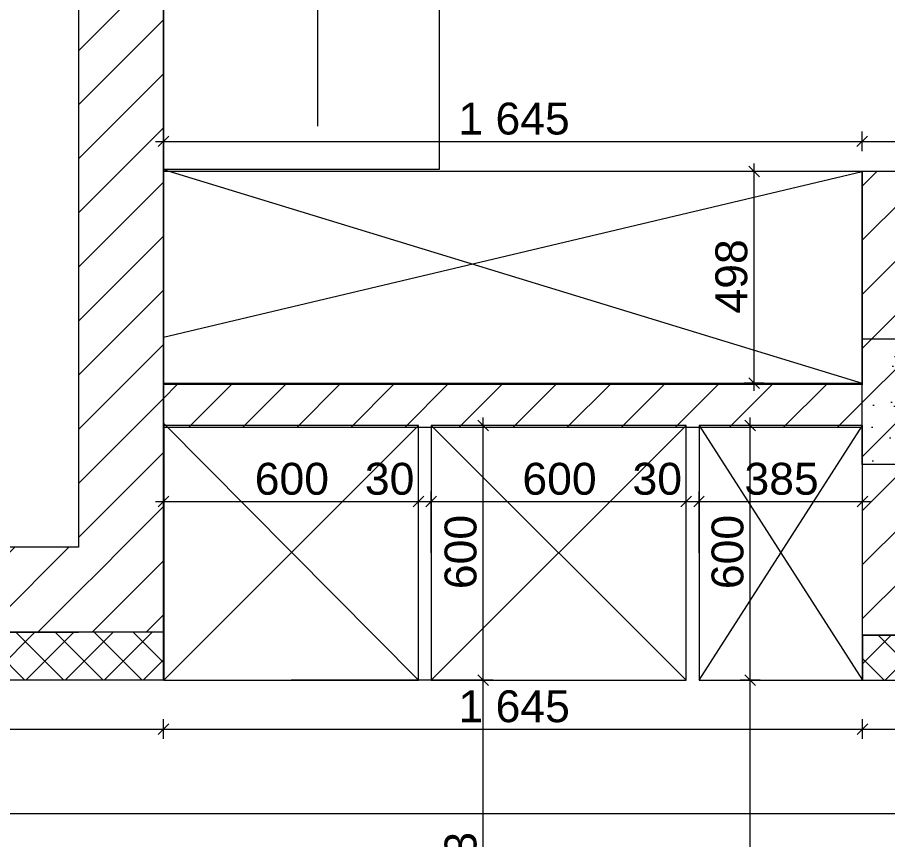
# Model space of a CAD drawing. Header units: millimetres. Extents: x 2336463 to 2579121, y 595385 to 778077.
# Drawn here: x 2404128 to 2406177, y 693129 to 695063 of the extents above; entities that cross this region are included whole.
import ezdxf

# ---------------------------------------------------------------- set-up
doc = ezdxf.new("R2010")
doc.units = ezdxf.units.MM
doc.header["$MEASUREMENT"] = 0
for name, color, linetype in [('+возводимые стены', 7, 'Continuous'), ('1 Планировка размеры', 7, 'Continuous'), ('Интерьер - Мебель', 7, 'Continuous'), ('сит план', 7, 'Continuous')]:
    doc.layers.add(name, color=color, linetype=linetype)
for name, color, linetype, lineweight in [('+возводимые стены_Ном._пера__1', 7, 'Continuous', 13), ('+возводимые стены_Ном._пера__101', 252, 'Continuous', 5), ('1 Планировка_Ном._пера__1', 7, 'Continuous', 13), ('Интерьер - Мебель_Ном._пера__1', 7, 'Continuous', 13), ('сит план_Ном._пера__1', 7, 'Continuous', 13)]:
    doc.layers.add(name, color=color, linetype=linetype, lineweight=lineweight)
for name, color, linetype, lineweight, true_color in [('+возводимые стены_Ном._пера__169', 7, 'Continuous', 5, 0x68b353), ('+возводимые стены_Ном._пера__9', 7, 'Continuous', 15, 0x3dad99), ('1 Планировка размеры_Ном._пера__242', 7, 'Continuous', 13, 0x1b55b5), ('сит план_Ном._пера__87', 7, 'Continuous', 20, 0x6a6a6a)]:
    doc.layers.add(name, color=color, linetype=linetype, lineweight=lineweight, true_color=true_color)
doc.styles.add('СГЕНЕРИР_СТИЛЬ_1', font='arial.ttf')
doc.linetypes.add('вешало', pattern='A,0,[1,Р”РёР·Р°Р№РЅ РїСЂРѕРµРєС‚ СЂР°Р±РѕС‡РёР№1.Shx,S=9.52381,R=0,X=0,Y=0],-1200,0', length=1200)
doc.dimstyles.new('СГЕНЕРИР_СТИЛЬ__1', dxfattribs={"dimtxt": 75, "dimasz": 23.75, "dimexe": 0.18, "dimexo": 300, "dimgap": 0, "dimtad": 1, "dimtih": 1, "dimtoh": 1, "dimdec": 0, "dimzin": 0, "dimdsep": 46, "dimtxsty": 'СГЕНЕРИР_СТИЛЬ_1', "dimblk": 'ARROWHEAD_6', "dimblk1": 'ARROWHEAD_6', "dimblk2": 'ARROWHEAD_6', "dimcen": 0.09, "dimclrd": 256, "dimclre": 256, "dimclrt": 256, "dimazin": 0, "dimtfac": 1, "dimtdec": 4, "dimtmove": 0, "dimatfit": 3, "dimfxl": 0, "dimtolj": 1, "dimtzin": 0, "dimarcsym": 0})
doc.dimstyles.new('СГЕНЕРИР_СТИЛЬ__2', dxfattribs={"dimtxt": 75, "dimasz": 23.75, "dimexe": 0.18, "dimexo": 300, "dimgap": 0, "dimtad": 1, "dimdec": 0, "dimzin": 0, "dimdsep": 46, "dimtxsty": 'СГЕНЕРИР_СТИЛЬ_1', "dimblk": 'ARROWHEAD_6', "dimblk1": 'ARROWHEAD_6', "dimblk2": 'ARROWHEAD_6', "dimcen": 0.09, "dimclrd": 256, "dimclre": 256, "dimclrt": 256, "dimazin": 0, "dimtfac": 1, "dimtdec": 4, "dimtmove": 0, "dimatfit": 3, "dimfxl": 0, "dimtolj": 1, "dimtzin": 0, "dimarcsym": 0})
pattern_1 = [(45, (2086872.015, 585813.686), (-45.961939, 45.961939), []), (135, (2086872.015, 585813.686), (45.961939, 45.961939), [])]
pattern_2 = [(45, (2086872.015, 585813.69), (-63.639609, 63.639609), [])]

# ---------------------------------------------------------------- blocks, each defined once
blk = doc.blocks.new('Перекрытие_183', base_point=(2405121.6, 697552.5))
at = {"layer": 'Интерьер - Мебель_Ном._пера__1', "color": 7, "linetype": 'Continuous', "lineweight": 13, "flags": 128}
blk.add_lwpolyline([(2405121.6, 697552.5), (2404472.1, 697552.5), (2404472.1, 694706.5), (2405121.6, 694706.5)], close=True, dxfattribs=at)
blk = doc.blocks.new('Перекрытие_186', base_point=(2404472.1, 694700.7))
at = {"layer": 'Интерьер - Мебель_Ном._пера__1', "color": 7, "linetype": 'Continuous', "lineweight": 13, "flags": 128}
blk.add_lwpolyline([(2404472.1, 694700.7), (2404472.1, 694203), (2406117, 694203), (2406117, 694700.7)], close=True, dxfattribs=at)
blk = doc.blocks.new('Перекрытие_187', base_point=(2404472.7, 694103.2))
at = {"layer": 'Интерьер - Мебель_Ном._пера__1', "color": 7, "linetype": 'Continuous', "lineweight": 13, "flags": 128}
blk.add_lwpolyline([(2404472.7, 694103.2), (2404472.7, 693503.6), (2405072.6, 693503.6), (2405072.6, 694103.2)], close=True, dxfattribs=at)
blk = doc.blocks.new('Перекрытие_190', base_point=(2405732.7, 694103.2))
at = {"layer": 'Интерьер - Мебель_Ном._пера__1', "color": 7, "linetype": 'Continuous', "lineweight": 13, "flags": 128}
blk.add_lwpolyline([(2405732.7, 694103.2), (2405732.7, 693503.6), (2406117.5, 693503.6), (2406117.5, 694103.2)], close=True, dxfattribs=at)
blk = doc.blocks.new('Перекрытие_191', base_point=(2405102.2, 694103.2))
at = {"layer": 'Интерьер - Мебель_Ном._пера__1', "color": 7, "linetype": 'Continuous', "lineweight": 13, "flags": 128}
blk.add_lwpolyline([(2405102.2, 694103.2), (2405102.2, 693503.6), (2405702.5, 693503.6), (2405702.5, 694103.2)], close=True, dxfattribs=at)
blk = doc.blocks.new('Стена_972', base_point=(2404272.1, 695916.8))
at = {"layer": 'сит план_Ном._пера__87', "linetype": 'Continuous', "lineweight": 20, "true_color": 0x6a6a6a}
h = blk.add_hatch(dxfattribs=at)
h.set_pattern_fill('Блоки_Бетонные_Эффективные', color=251, style=0, pattern_type=2)
h.set_pattern_definition(pattern_2)
h.paths.add_polyline_path([(2404472.1, 693816.8), (2404472.1, 695916.8), (2404272.1, 695916.8), (2404272.1, 693816.8)])
h = blk.add_hatch(dxfattribs=at)
h.set_pattern_fill('Блоки_Бетонные_Эффективные', color=251, style=0, pattern_type=2)
h.set_pattern_definition(pattern_2)
h.paths.add_polyline_path([(2404272.1, 693616.8), (2404472.1, 693616.8), (2404272.1, 693816.8)])
h = blk.add_hatch(dxfattribs=at)
h.set_pattern_fill('Блоки_Бетонные_Эффективные', color=251, style=0, pattern_type=2)
h.set_pattern_definition(pattern_2)
h.paths.add_polyline_path([(2404272.1, 693816.8), (2404472.1, 693616.8), (2404472.1, 693816.8)])
at = {"layer": 'сит план_Ном._пера__1', "color": 7, "linetype": 'Continuous', "lineweight": 13, "flags": 128}
for points in [[(2404272.1, 695916.8), (2404272.1, 693816.8)], [(2404472.1, 693616.8), (2404472.1, 695916.8)], [(2404472.1, 693616.8), (2404272.1, 693616.8)]]:
    blk.add_lwpolyline(points, dxfattribs=at)
blk = doc.blocks.new('Стена_973', base_point=(2404272.1, 693816.8))
at = {"layer": 'сит план_Ном._пера__87', "linetype": 'Continuous', "lineweight": 20, "true_color": 0x6a6a6a}
h = blk.add_hatch(dxfattribs=at)
h.set_pattern_fill('Блоки_Бетонные_Эффективные', color=251, style=0, pattern_type=2)
h.set_pattern_definition(pattern_2)
h.paths.add_polyline_path([(2404272.1, 693816.8), (2402272.1, 693816.8), (2402272.1, 693616.8), (2404272.1, 693616.8)])
at = {"layer": 'сит план_Ном._пера__1', "color": 7, "linetype": 'Continuous', "lineweight": 13, "flags": 128}
for points in [[(2404272.1, 693816.8), (2402272.1, 693816.8)], [(2402272.1, 693616.8), (2404272.1, 693616.8)]]:
    blk.add_lwpolyline(points, dxfattribs=at)
blk = doc.blocks.new('Стена_1000', base_point=(2406117, 694099))
at = {"layer": '+возводимые стены_Ном._пера__169', "linetype": 'Continuous', "lineweight": 5, "true_color": 0x68b353}
h = blk.add_hatch(dxfattribs=at)
h.set_pattern_fill('Блоки_Бетонные_Эффективные', color=85, style=0, pattern_type=2)
h.set_pattern_definition(pattern_2)
h.paths.add_polyline_path([(2406117, 694199), (2404472.1, 694199.4), (2404472.1, 694099.4), (2406117, 694099)])
at = {"layer": '+возводимые стены_Ном._пера__101', "color": 252, "linetype": 'Continuous', "lineweight": 5, "flags": 128}
for points in [[(2406117, 694199), (2404472.1, 694199.4)], [(2404472.1, 694199.4), (2404472.1, 694099.4)], [(2404472.1, 694099.4), (2406117, 694099)]]:
    blk.add_lwpolyline(points, dxfattribs=at)
blk = doc.blocks.new('Стена_1014', base_point=(2406117, 693609.6))
at = {"layer": '+возводимые стены_Ном._пера__169', "linetype": 'Continuous', "lineweight": 5, "true_color": 0x68b353}
h = blk.add_hatch(dxfattribs=at)
h.set_pattern_fill('Блоки_Бетонные_Эффективные', color=85, style=0, pattern_type=2)
h.set_pattern_definition(pattern_2)
h.paths.add_polyline_path([(2406217, 693609.6), (2406217, 694700.7), (2406117, 694700.7), (2406117, 693609.6)])
at = {"layer": '+возводимые стены_Ном._пера__101', "color": 252, "linetype": 'Continuous', "lineweight": 5, "flags": 128}
for points in [[(2406217, 694700.7), (2406117, 694700.7)], [(2406117, 694700.7), (2406117, 694199)], [(2406217, 694305.7), (2406217, 694700.7)], [(2406117, 694099), (2406117, 693609.6)], [(2406217, 693609.6), (2406217, 694010.7)], [(2406117, 693609.6), (2406217, 693609.6)]]:
    blk.add_lwpolyline(points, dxfattribs=at)
blk = doc.blocks.new('*D3704', base_point=(2086872, 585813.7))
at = {"layer": '1 Планировка размеры_Ном._пера__242', "color": 152, "linetype": 'Continuous', "lineweight": 13, "true_color": 0x1b55b5}
for p, q in [((2405876.7, 693503.6), (2405829.9, 693503.6)), ((2405840.8, 693516.1), (2405865.8, 693491.1)), ((2405853.3, 692104.1), (2405853.3, 693503.6)), ((2405840.8, 692116.6), (2405865.8, 692091.6)), ((2405876.7, 692104.1), (2405272.6, 692104.1))]:
    blk.add_line(p, q, dxfattribs=at)
at = {"layer": '1 Планировка размеры_Ном._пера__242', "color": 152, "lineweight": 13, "true_color": 0x1b55b5, "insert": (2405838.3, 692675.6), "char_height": 75, "attachment_point": 7, "rotation": 90, "style": 'СГЕНЕРИР_СТИЛЬ_1'}
blk.add_mtext('\\A1;{\\pql;\\fArial|b0|i0|c204|p38;1\xa0400}', dxfattribs=at)
blk = doc.blocks.new('ARROWHEAD_6')
at = {"color": 0, "linetype": 'Continuous', "lineweight": 0}
for p, q in [((0, 0), (-1, 0)), ((-0.5, -0.5), (0.5, 0.5))]:
    blk.add_line(p, q, dxfattribs=at)
blk = doc.blocks.new('*D3705', base_point=(2086872, 585813.7))
at = {"layer": '1 Планировка размеры_Ном._пера__242', "color": 152, "linetype": 'Continuous', "lineweight": 13, "true_color": 0x1b55b5}
for p, q in [((2405865.8, 694090.7), (2405840.8, 694115.7)), ((2405853.3, 694103.2), (2405853.3, 694121.9)), ((2405876.7, 694103.2), (2405829.9, 694103.2)), ((2405853.3, 693503.6), (2405853.3, 694103.2)), ((2405876.7, 693503.6), (2405829.9, 693503.6)), ((2405840.8, 693516.1), (2405865.8, 693491.1))]:
    blk.add_line(p, q, dxfattribs=at)
at = {"layer": '1 Планировка размеры_Ном._пера__242', "color": 152, "lineweight": 13, "true_color": 0x1b55b5, "insert": (2405838.3, 693718), "char_height": 75, "attachment_point": 7, "rotation": 90, "style": 'СГЕНЕРИР_СТИЛЬ_1'}
blk.add_mtext('\\A1;{\\pql;\\fArial|b0|i0|c204|p38;600}', dxfattribs=at)
blk = doc.blocks.new('*D3710', base_point=(2086872, 585813.7))
at = {"layer": '1 Планировка размеры_Ном._пера__242', "color": 152, "linetype": 'Continuous', "lineweight": 13, "true_color": 0x1b55b5}
for p, q in [((2405874.8, 694688.2), (2405849.8, 694713.2)), ((2405862.3, 694700.7), (2405862.3, 694719.5)), ((2405922, 694700.7), (2405838.8, 694700.7)), ((2405862.3, 694203), (2405862.3, 694700.7)), ((2405849.8, 694215.5), (2405874.8, 694190.5)), ((2405885.7, 694203), (2405838.8, 694203)), ((2405862.3, 694184.3), (2405862.3, 694203))]:
    blk.add_line(p, q, dxfattribs=at)
at = {"layer": '1 Планировка размеры_Ном._пера__242', "color": 152, "lineweight": 13, "true_color": 0x1b55b5, "insert": (2405847.3, 694366.5), "char_height": 75, "attachment_point": 7, "rotation": 90, "style": 'СГЕНЕРИР_СТИЛЬ_1'}
blk.add_mtext('\\A1;{\\pql;\\fArial|b0|i0|c204|p38;498}', dxfattribs=at)
blk = doc.blocks.new('*D3713', base_point=(2086872, 585813.7))
at = {"layer": '1 Планировка размеры_Ном._пера__242', "color": 152, "linetype": 'Continuous', "lineweight": 13, "true_color": 0x1b55b5}
for p, q in [((2405248.3, 693503.6), (2404772.7, 693503.6)), ((2405212.4, 693516.1), (2405237.4, 693491.1)), ((2405224.9, 692610.8), (2405224.9, 693503.6)), ((2405212.4, 692623.3), (2405237.4, 692598.3)), ((2405248.3, 692610.8), (2405201.5, 692610.8))]:
    blk.add_line(p, q, dxfattribs=at)
at = {"layer": '1 Планировка размеры_Ном._пера__242', "color": 152, "lineweight": 13, "true_color": 0x1b55b5, "insert": (2405209.9, 692971.9), "char_height": 75, "attachment_point": 7, "rotation": 90, "style": 'СГЕНЕРИР_СТИЛЬ_1'}
blk.add_mtext('\\A1;{\\pql;\\fArial|b0|i0|c204|p38;893}', dxfattribs=at)
blk = doc.blocks.new('*D3714', base_point=(2086872, 585813.7))
at = {"layer": '1 Планировка размеры_Ном._пера__242', "color": 152, "linetype": 'Continuous', "lineweight": 13, "true_color": 0x1b55b5}
for p, q in [((2405237.4, 694090.7), (2405212.4, 694115.7)), ((2405224.9, 694103.2), (2405224.9, 694121.9)), ((2405248.3, 694103.2), (2405201.5, 694103.2)), ((2405224.9, 693503.6), (2405224.9, 694103.2)), ((2405248.3, 693503.6), (2404772.7, 693503.6)), ((2405212.4, 693516.1), (2405237.4, 693491.1))]:
    blk.add_line(p, q, dxfattribs=at)
at = {"layer": '1 Планировка размеры_Ном._пера__242', "color": 152, "lineweight": 13, "true_color": 0x1b55b5, "insert": (2405209.9, 693718), "char_height": 75, "attachment_point": 7, "rotation": 90, "style": 'СГЕНЕРИР_СТИЛЬ_1'}
blk.add_mtext('\\A1;{\\pql;\\fArial|b0|i0|c204|p38;600}', dxfattribs=at)
blk = doc.blocks.new('*D3715', base_point=(2086872, 585813.7))
at = {"layer": '1 Планировка размеры_Ном._пера__242', "color": 152, "linetype": 'Continuous', "lineweight": 13, "true_color": 0x1b55b5}
for p, q in [((2404484.6, 693936.7), (2404459.6, 693911.7)), ((2404472.1, 693900.7), (2404472.1, 693947.6)), ((2405085.1, 693936.7), (2405060.1, 693911.7)), ((2405072.6, 693803.6), (2405072.6, 693947.6)), ((2404453.4, 693924.2), (2404472.1, 693924.2)), ((2404472.1, 693924.2), (2405072.6, 693924.2))]:
    blk.add_line(p, q, dxfattribs=at)
at = {"layer": '1 Планировка размеры_Ном._пера__242', "color": 152, "lineweight": 13, "true_color": 0x1b55b5, "char_height": 75, "attachment_point": 7, "style": 'СГЕНЕРИР_СТИЛЬ_1'}
for s, insert in [('\\A1;{\\pql;\\fArial|b0|i0|c204|p38;600}', (2404687, 693939.2)), ('\\A1;{\\pql;\\fArial|b0|i0|c204|p38;30}', (2404946.2, 693939.2))]:
    blk.add_mtext(s, dxfattribs=dict(at, insert=insert))
blk = doc.blocks.new('*D3716', base_point=(2086872, 585813.7))
at = {"layer": '1 Планировка размеры_Ном._пера__242', "color": 152, "linetype": 'Continuous', "lineweight": 13, "true_color": 0x1b55b5}
for p, q in [((2405085.1, 693936.7), (2405060.1, 693911.7)), ((2405072.6, 693803.6), (2405072.6, 693947.6)), ((2405114.7, 693936.7), (2405089.7, 693911.7)), ((2405102.2, 693803.6), (2405102.2, 693947.6)), ((2405072.6, 693924.2), (2405102.2, 693924.2))]:
    blk.add_line(p, q, dxfattribs=at)
blk = doc.blocks.new('*D3717', base_point=(2086872, 585813.7))
at = {"layer": '1 Планировка размеры_Ном._пера__242', "color": 152, "linetype": 'Continuous', "lineweight": 13, "true_color": 0x1b55b5}
for p, q in [((2405114.7, 693936.7), (2405089.7, 693911.7)), ((2405102.2, 693803.6), (2405102.2, 693947.6)), ((2405715, 693936.7), (2405690, 693911.7)), ((2405702.5, 693803.6), (2405702.5, 693947.6)), ((2405102.2, 693924.2), (2405702.5, 693924.2))]:
    blk.add_line(p, q, dxfattribs=at)
at = {"layer": '1 Планировка размеры_Ном._пера__242', "color": 152, "lineweight": 13, "true_color": 0x1b55b5, "char_height": 75, "attachment_point": 7, "style": 'СГЕНЕРИР_СТИЛЬ_1'}
for s, insert in [('\\A1;{\\pql;\\fArial|b0|i0|c204|p38;600}', (2405317, 693939.2)), ('\\A1;{\\pql;\\fArial|b0|i0|c204|p38;30}', (2405576.2, 693939.2))]:
    blk.add_mtext(s, dxfattribs=dict(at, insert=insert))
blk = doc.blocks.new('*D3718', base_point=(2086872, 585813.7))
at = {"layer": '1 Планировка размеры_Ном._пера__242', "color": 152, "linetype": 'Continuous', "lineweight": 13, "true_color": 0x1b55b5}
for p, q in [((2405715, 693936.7), (2405690, 693911.7)), ((2405702.5, 693803.6), (2405702.5, 693947.6)), ((2405745.2, 693936.7), (2405720.2, 693911.7)), ((2405732.7, 693803.6), (2405732.7, 693947.6)), ((2405702.5, 693924.2), (2405732.7, 693924.2))]:
    blk.add_line(p, q, dxfattribs=at)
blk = doc.blocks.new('*D3719', base_point=(2086872, 585813.7))
at = {"layer": '1 Планировка размеры_Ном._пера__242', "color": 152, "linetype": 'Continuous', "lineweight": 13, "true_color": 0x1b55b5}
for p, q in [((2405745.2, 693936.7), (2405720.2, 693911.7)), ((2405732.7, 693803.6), (2405732.7, 693947.6)), ((2406105, 693911.7), (2406130, 693936.7)), ((2406117.5, 693803.6), (2406117.5, 693947.6)), ((2405732.7, 693924.2), (2406117.5, 693924.2)), ((2406117.5, 693924.2), (2406136.3, 693924.2))]:
    blk.add_line(p, q, dxfattribs=at)
at = {"layer": '1 Планировка размеры_Ном._пера__242', "color": 152, "lineweight": 13, "true_color": 0x1b55b5, "insert": (2405839.7, 693939.2), "char_height": 75, "attachment_point": 7, "style": 'СГЕНЕРИР_СТИЛЬ_1'}
blk.add_mtext('\\A1;{\\pql;\\fArial|b0|i0|c204|p38;385}', dxfattribs=at)
blk = doc.blocks.new('*D3726', base_point=(2086872, 585813.7))
at = {"layer": '1 Планировка размеры_Ном._пера__242', "color": 152, "linetype": 'Continuous', "lineweight": 13, "true_color": 0x1b55b5}
for p, q in [((2404472.1, 694748.3), (2404472.1, 694795.1)), ((2406117, 694748.3), (2406117, 694795.1)), ((2404453.4, 694771.7), (2404472.1, 694771.7)), ((2404484.6, 694784.2), (2404459.6, 694759.2)), ((2404472.1, 694771.7), (2406117, 694771.7)), ((2406129.5, 694784.2), (2406104.5, 694759.2))]:
    blk.add_line(p, q, dxfattribs=at)
at = {"layer": '1 Планировка размеры_Ном._пера__242', "color": 152, "lineweight": 13, "true_color": 0x1b55b5, "insert": (2405166.3, 694786.7), "char_height": 75, "attachment_point": 7, "style": 'СГЕНЕРИР_СТИЛЬ_1'}
blk.add_mtext('\\A1;{\\pql;\\fArial|b0|i0|c204|p38;1\xa0645}', dxfattribs=at)
blk = doc.blocks.new('*D3727', base_point=(2086872, 585813.7))
at = {"layer": '1 Планировка размеры_Ном._пера__242', "color": 152, "linetype": 'Continuous', "lineweight": 13, "true_color": 0x1b55b5}
for p, q in [((2406117, 694748.3), (2406117, 694795.1)), ((2406708, 694748.3), (2406708, 694795.1)), ((2406129.5, 694784.2), (2406104.5, 694759.2)), ((2406117, 694771.7), (2406708, 694771.7)), ((2406720.5, 694784.2), (2406695.5, 694759.2))]:
    blk.add_line(p, q, dxfattribs=at)
at = {"layer": '1 Планировка размеры_Ном._пера__242', "color": 152, "lineweight": 13, "true_color": 0x1b55b5, "insert": (2406327.1, 694786.7), "char_height": 75, "attachment_point": 7, "style": 'СГЕНЕРИР_СТИЛЬ_1'}
blk.add_mtext('\\A1;{\\pql;\\fArial|b0|i0|c204|p38;591}', dxfattribs=at)
blk = doc.blocks.new('*D3749', base_point=(2086872, 585813.7))
at = {"layer": '1 Планировка размеры_Ном._пера__242', "color": 152, "linetype": 'Continuous', "lineweight": 13, "true_color": 0x1b55b5}
for p, q in [((2403036, 693401.4), (2403011, 693376.4)), ((2403023.5, 693365.5), (2403023.5, 693412.3)), ((2404484.6, 693401.4), (2404459.6, 693376.4)), ((2404472.1, 693365.5), (2404472.1, 693412.3)), ((2403004.8, 693388.9), (2403023.5, 693388.9)), ((2403023.5, 693388.9), (2404472.1, 693388.9))]:
    blk.add_line(p, q, dxfattribs=at)
at = {"layer": '1 Планировка размеры_Ном._пера__242', "color": 152, "lineweight": 13, "true_color": 0x1b55b5, "insert": (2403619.6, 693403.9), "char_height": 75, "attachment_point": 7, "style": 'СГЕНЕРИР_СТИЛЬ_1'}
blk.add_mtext('\\A1;{\\pql;\\fArial|b0|i0|c204|p38;1\xa0449}', dxfattribs=at)
blk = doc.blocks.new('*D3750', base_point=(2086872, 585813.7))
at = {"layer": '1 Планировка размеры_Ном._пера__242', "color": 152, "linetype": 'Continuous', "lineweight": 13, "true_color": 0x1b55b5}
for p, q in [((2404484.6, 693401.4), (2404459.6, 693376.4)), ((2404472.1, 693365.5), (2404472.1, 693412.3)), ((2406130, 693401.4), (2406105, 693376.4)), ((2406117.5, 693365.5), (2406117.5, 693412.3)), ((2404472.1, 693388.9), (2406117.5, 693388.9))]:
    blk.add_line(p, q, dxfattribs=at)
at = {"layer": '1 Планировка размеры_Ном._пера__242', "color": 152, "lineweight": 13, "true_color": 0x1b55b5, "insert": (2405166.6, 693403.9), "char_height": 75, "attachment_point": 7, "style": 'СГЕНЕРИР_СТИЛЬ_1'}
blk.add_mtext('\\A1;{\\pql;\\fArial|b0|i0|c204|p38;1\xa0645}', dxfattribs=at)
blk = doc.blocks.new('*D3751', base_point=(2086872, 585813.7))
at = {"layer": '1 Планировка размеры_Ном._пера__242', "color": 152, "linetype": 'Continuous', "lineweight": 13, "true_color": 0x1b55b5}
for p, q in [((2406130, 693401.4), (2406105, 693376.4)), ((2406117.5, 693365.5), (2406117.5, 693412.3)), ((2408129.8, 693401.4), (2408104.8, 693376.4)), ((2408117.3, 693365.5), (2408117.3, 693412.3)), ((2406117.5, 693388.9), (2408117.3, 693388.9))]:
    blk.add_line(p, q, dxfattribs=at)
at = {"layer": '1 Планировка размеры_Ном._пера__242', "color": 152, "lineweight": 13, "true_color": 0x1b55b5, "insert": (2406989.2, 693403.9), "char_height": 75, "attachment_point": 7, "style": 'СГЕНЕРИР_СТИЛЬ_1'}
blk.add_mtext('\\A1;{\\pql;\\fArial|b0|i0|c204|p38;2\xa0000}', dxfattribs=at)
blk = doc.blocks.new('*D3760', base_point=(2086872, 585813.7))
at = {"layer": '1 Планировка размеры_Ном._пера__242', "color": 152, "linetype": 'Continuous', "lineweight": 13, "true_color": 0x1b55b5}
for p, q in [((2404484.6, 696022.2), (2404459.6, 695997.2)), ((2404472.1, 695006.5), (2404472.1, 696033.1)), ((2405109.1, 695997.2), (2405134.1, 696022.2)), ((2405121.6, 695006.5), (2405121.6, 696033.1)), ((2404453.4, 696009.7), (2404472.1, 696009.7)), ((2404472.1, 696009.7), (2405121.6, 696009.7)), ((2405121.6, 696009.7), (2405140.4, 696009.7))]:
    blk.add_line(p, q, dxfattribs=at)
at = {"layer": '1 Планировка размеры_Ном._пера__242', "color": 152, "lineweight": 13, "true_color": 0x1b55b5, "insert": (2404711.5, 696024.7), "char_height": 75, "attachment_point": 7, "style": 'СГЕНЕРИР_СТИЛЬ_1'}
blk.add_mtext('\\A1;{\\pql;\\fArial|b0|i0|c204|p38;650}', dxfattribs=at)
blk = doc.blocks.new('*D3793', base_point=(2086872, 585813.7))
at = {"layer": '1 Планировка размеры_Ном._пера__242', "color": 152, "linetype": 'Continuous', "lineweight": 13, "true_color": 0x1b55b5}
for p, q in [((2404472.1, 696888.3), (2404472.1, 697239)), ((2404484.6, 696924.3), (2404459.6, 696899.3)), ((2405109.1, 696899.3), (2405134.1, 696924.3)), ((2405121.6, 695006.5), (2405121.6, 696935.2)), ((2404453.4, 696911.8), (2404472.1, 696911.8)), ((2404472.1, 696911.8), (2405121.6, 696911.8)), ((2405121.6, 696911.8), (2405140.4, 696911.8))]:
    blk.add_line(p, q, dxfattribs=at)
at = {"layer": '1 Планировка размеры_Ном._пера__242', "color": 152, "lineweight": 13, "true_color": 0x1b55b5, "insert": (2404711.5, 696926.8), "char_height": 75, "attachment_point": 7, "style": 'СГЕНЕРИР_СТИЛЬ_1'}
blk.add_mtext('\\A1;{\\pql;\\fArial|b0|i0|c204|p38;650}', dxfattribs=at)
blk = doc.blocks.new('*D3807', base_point=(2086872, 585813.7))
at = {"layer": '1 Планировка размеры_Ном._пера__242', "color": 152, "linetype": 'Continuous', "lineweight": 13, "true_color": 0x1b55b5}
for p, q in [((2405134.1, 695692.9), (2405109.1, 695667.9)), ((2405121.6, 695006.5), (2405121.6, 695703.8)), ((2405939.8, 695692.9), (2405914.8, 695667.9)), ((2405927.3, 695562.9), (2405927.3, 695703.8)), ((2405102.9, 695680.4), (2405121.6, 695680.4)), ((2405121.6, 695680.4), (2405927.3, 695680.4))]:
    blk.add_line(p, q, dxfattribs=at)
at = {"layer": '1 Планировка размеры_Ном._пера__242', "color": 152, "lineweight": 13, "true_color": 0x1b55b5, "insert": (2405439.1, 695695.4), "char_height": 75, "attachment_point": 7, "style": 'СГЕНЕРИР_СТИЛЬ_1'}
blk.add_mtext('\\A1;{\\pql;\\fArial|b0|i0|c204|p38;806}', dxfattribs=at)
blk = doc.blocks.new('*D3808', base_point=(2086872, 585813.7))
at = {"layer": '1 Планировка размеры_Ном._пера__242', "color": 152, "linetype": 'Continuous', "lineweight": 13, "true_color": 0x1b55b5}
for p, q in [((2405939.8, 695692.9), (2405914.8, 695667.9)), ((2405927.3, 695562.9), (2405927.3, 695703.8)), ((2407329.5, 695692.9), (2407304.5, 695667.9)), ((2407317, 695005.7), (2407317, 695703.8)), ((2405927.3, 695680.4), (2407317, 695680.4))]:
    blk.add_line(p, q, dxfattribs=at)
at = {"layer": '1 Планировка размеры_Ном._пера__242', "color": 152, "lineweight": 13, "true_color": 0x1b55b5, "insert": (2406493.9, 695695.4), "char_height": 75, "attachment_point": 7, "style": 'СГЕНЕРИР_СТИЛЬ_1'}
blk.add_mtext('\\A1;{\\pql;\\fArial|b0|i0|c204|p38;1\xa0390}', dxfattribs=at)
blk = doc.blocks.new('*D3840', base_point=(2086872, 585813.7))
at = {"layer": '1 Планировка размеры_Ном._пера__242', "color": 152, "linetype": 'Continuous', "lineweight": 13, "true_color": 0x1b55b5}
for p, q in [((2410960.7, 693213), (2410960.7, 693166.1)), ((2402354.6, 693177.2), (2402379.6, 693202.2)), ((2410948.2, 693177), (2410973.2, 693202)), ((2410960.7, 693189.5), (2402367.1, 693189.7)), ((2410979.4, 693189.5), (2410960.7, 693189.5))]:
    blk.add_line(p, q, dxfattribs=at)
at = {"layer": '1 Планировка размеры_Ном._пера__242', "color": 152, "lineweight": 13, "true_color": 0x1b55b5, "char_height": 75, "attachment_point": 7, "rotation": 359.9989, "style": 'СГЕНЕРИР_СТИЛЬ_1'}
for s, insert in [('\\A1;{\\pql;\\fArial|b0|i0|c204|p38;95}', (2402379.6, 693204.7)), ('\\A1;{\\pql;\\fArial|b0|i0|c204|p38;8\xa0594}', (2406535.7, 693204.6))]:
    blk.add_mtext(s, dxfattribs=dict(at, insert=insert))
blk = doc.blocks.new('*D3841', base_point=(2086872, 585813.7))
at = {"layer": '1 Планировка размеры_Ном._пера__242', "color": 152, "linetype": 'Continuous', "lineweight": 13, "true_color": 0x1b55b5}
for p, q in [((2402367.1, 693316.8), (2402367.1, 693166.2)), ((2402272.2, 693213.1), (2402272.1, 692371.8)), ((2402284.7, 693202.2), (2402259.7, 693177.2)), ((2402354.6, 693177.2), (2402379.6, 693202.2)), ((2402272.2, 693189.7), (2402253.4, 693189.7)), ((2402367.1, 693189.7), (2402272.2, 693189.7)), ((2410960.7, 693189.5), (2402367.1, 693189.7))]:
    blk.add_line(p, q, dxfattribs=at)

msp = doc.modelspace()

# ---------------------------------------------------------------- hatches: boundary and pattern name
at = {"layer": '+возводимые стены_Ном._пера__9', "linetype": 'Continuous', "lineweight": 15, "true_color": 0x3dad99}
h = msp.add_hatch(dxfattribs=at)
h.set_pattern_fill('Блоки_Бетонные', color=135, style=0, pattern_type=2)
h.set_pattern_definition(pattern_1)
h.paths.add_polyline_path([(2404472.1, 693616.8), (2402367.1, 693616.8), (2402367.1, 693504.6), (2404472.1, 693504.6)])
h = msp.add_hatch(dxfattribs=at)
h.set_pattern_fill('Блоки_Бетонные', color=135, style=0, pattern_type=2)
h.set_pattern_definition(pattern_1)
h.paths.add_polyline_path([(2408117.3, 693609.6), (2406117.5, 693609.6), (2406117.5, 693503.6), (2408117.3, 693503.6)])
at = {"layer": 'сит план_Ном._пера__1', "linetype": 'Continuous', "lineweight": 13}
h = msp.add_hatch(dxfattribs=at)
h.set_pattern_fill('AR_CONC', style=0, pattern_type=2)
h.set_pattern_definition([(50, (2086872.01, 585813.69), (-182.18467, 15.939086), [19.05, -209.55]), (355, (2086872.01, 585813.69), (-35.24342, 191.05685), [15.24, -167.64058]), (100.451445, (2086887.2, 585812.36), (146.94125, 175.11775), [16.19001, -178.09024]), (46.1842, (2086872.01, 585864.49), (-271.07904, 42.04233), [28.575, -314.325]), (96.63556, (2086894.6, 585860.98), (237.40413, 247.42612), [24.28502, -267.1356]), (351.18415, (2086872.01, 585864.49), (237.40413, 247.42612), [22.85997, -251.45973]), (21, (2086897.41, 585851.79), (-151.61439, 102.2652), [19.05, -209.55]), (326, (2086897.41, 585851.79), (61.80203, 184.18797), [15.24, -167.64]), (71.451445, (2086910.05, 585843.26), (213.41642, 81.92277), [16.19001, -178.08994]), (37.5, (2086872.015, 585813.686), (3.088603, 84.555039), [0, -165.608, 0, -170.18, 0, -168.275]), (7.5, (2086872.015, 585813.69), (66.819663, 100.180575), [0, -97.028, 0, -161.798, 0, -64.135]), (327.5, (2086815.37, 585813.686), (-135.590595, 5.728744), [0, -63.5, 0, -198.12, 0, -262.89]), (317.5, (2086789.97, 585813.69), (148.12918, 25.42649), [0, -82.55, 0, -131.572, 0, -186.69])])
h.paths.add_polyline_path([(2406117, 694307), (2407317, 694307), (2407317, 694011), (2406117, 694011)])

# ---------------------------------------------------------------- linework, layer by layer
at = {"layer": '+возводимые стены_Ном._пера__1', "color": 7, "linetype": 'Continuous', "lineweight": 13, "flags": 128}
for points in [[(2404472.1, 693616.8), (2402367.1, 693616.8), (2402367.1, 693504.6), (2404472.1, 693504.6)], [(2408117.3, 693609.6), (2406117.5, 693609.6), (2406117.5, 693503.6), (2408117.3, 693503.6)]]:
    msp.add_lwpolyline(points, close=True, dxfattribs=at)
at = {"layer": '1 Планировка_Ном._пера__1', "color": 7, "linetype": 'Continuous', "lineweight": 13}
for p, q in [((2404472.7, 694107.8), (2405072.6, 693503.6)), ((2404472.7, 693503.6), (2405072.6, 694103.2)), ((2405102.2, 694103.2), (2405702.5, 693503.6)), ((2405102.2, 693503.6), (2405702.5, 694103.2)), ((2405732.7, 694103.2), (2406117.5, 693503.6)), ((2405732.7, 693503.6), (2406117.5, 694103.2))]:
    msp.add_line(p, q, dxfattribs=at)
at = {"layer": 'Интерьер - Мебель_Ном._пера__1', "color": 7, "linetype": 'вешало', "lineweight": 13}
msp.add_line((2404834.5, 697407), (2404834.5, 694807.4), dxfattribs=at)
at = {"layer": 'Интерьер - Мебель_Ном._пера__1', "color": 7, "linetype": 'Continuous', "lineweight": 13}
for p, q in [((2404472.1, 694705.7), (2406117, 694203)), ((2404472.1, 694310.9), (2406117, 694700.7))]:
    msp.add_line(p, q, dxfattribs=at)
at = {"layer": 'сит план_Ном._пера__1', "color": 7, "linetype": 'Continuous', "lineweight": 13, "flags": 128}
msp.add_lwpolyline([(2406117, 694307), (2407317, 694307), (2407317, 694011), (2406117, 694011)], close=True, dxfattribs=at)

# ---------------------------------------------------------------- block references
at = {"layer": '+возводимые стены', "color": 252, "lineweight": 5}
for name, p in [('Стена_1014', (2406117, 693609.6)), ('Стена_1000', (2406117, 694099))]:
    msp.add_blockref(name, p, dxfattribs=at)
at = {"layer": 'Интерьер - Мебель', "color": 7, "linetype": 'Continuous', "lineweight": 13}
for name, p in [('Перекрытие_183', (2405121.6, 697552.5)), ('Перекрытие_186', (2404472.1, 694700.7)), ('Перекрытие_187', (2404472.7, 694103.2)), ('Перекрытие_191', (2405102.2, 694103.2)), ('Перекрытие_190', (2405732.7, 694103.2))]:
    msp.add_blockref(name, p, dxfattribs=at)
at = {"layer": 'сит план', "color": 7, "lineweight": 13}
for name, p in [('Стена_972', (2404272.1, 695916.8)), ('Стена_973', (2404272.1, 693816.8))]:
    msp.add_blockref(name, p, dxfattribs=at)

# ---------------------------------------------------------------- dimensions: what is measured, and where the dimension line sits
at = {"layer": '1 Планировка размеры', "color": 152, "linetype": 'Continuous', "lineweight": 13, "true_color": 0x1b55b5}
for base, p1, p2, angle, picture, middle, turn in [((2402367.1, 693189.7), (2410960.8, 702168.4), (2402367.1, 693616.8), 179.9989, '*D3840', (2406664.5, 693242.1), 359.9989), ((2405862.3, 694700.7), (2406117, 694203), (2406222, 694700.7), 90, '*D3710', (2405809.8, 694452.3), 90), ((2405224.9, 694103.2), (2404472.7, 693503.6), (2405102.2, 694103.2), 90, '*D3714', (2405172.4, 693803.8), 90), ((2405853.3, 694103.2), (2405732.7, 693503.6), (2406117.5, 694103.2), 90, '*D3705', (2405800.8, 693803.8), 90), ((2402272.2, 693189.7), (2402367.1, 693616.8), (2402272.1, 692071.8), 179.9989, '*D3841', (2402436.8, 693242.2), 359.9989), ((2405224.9, 693503.6), (2405052.7, 692610.8), (2404472.7, 693503.6), 90, '*D3713', (2405172.4, 693057.6), 90), ((2405853.3091, 693503.6482), (2404972.6427, 692104.1048), (2405732.722, 693503.6482), 90, '*D3704', (2405800.8091, 692804.4716), 90)]:
    dim = msp.add_linear_dim(base=base, p1=p1, p2=p2, angle=angle, dimstyle='СГЕНЕРИР_СТИЛЬ__2', dxfattribs=at)
    dim.commit()
    dim.dimension.update_dxf_attribs({"geometry": picture, "text_midpoint": middle, "dimtype": 160, "text_rotation": turn})
for base, p1, p2, picture, middle in [((2405121.6355, 696911.7816), (2404472.1064, 697538.9677), (2405121.6355, 694706.4615), '*D3793', (2404797.2639, 696964.2816)), ((2405121.6355, 696009.674), (2404472.1064, 694706.4615), (2405121.6355, 694706.4615), '*D3760', (2404797.2639, 696062.174)), ((2407317, 695680.4), (2405927.3, 695262.9), (2407317, 694705.7), '*D3808', (2406622.7, 695732.9)), ((2405927.3, 695680.4), (2405121.6, 694706.5), (2405927.3, 695262.9), '*D3807', (2405524.8, 695732.9)), ((2406117, 694771.7), (2404472.1, 694700.7), (2406117, 694700.7), '*D3726', (2405295.1, 694824.2)), ((2406708, 694771.7), (2406117, 694700.7), (2406708, 694700.7), '*D3727', (2406412.9, 694824.2)), ((2405072.5639, 693924.1794), (2404472.1064, 693616.8179), (2405072.5639, 693503.6482), '*D3715', (2404772.7281, 693976.6794)), ((2405702.5, 693924.2), (2405102.2, 693503.6), (2405702.5, 693503.6), '*D3717', (2405402.7, 693976.7)), ((2406117.5, 693924.2), (2405732.7, 693503.6), (2406117.5, 693503.6), '*D3719', (2405925.5, 693976.7)), ((2405102.2, 693924.2), (2405072.6, 693503.6), (2405102.2, 693503.6), '*D3716', (2405003.4, 693976.7)), ((2405732.7, 693924.2), (2405702.5, 693503.6), (2405732.7, 693503.6), '*D3718', (2405633.4, 693976.7)), ((2404472.1, 693388.9), (2403023.5, 693511.3), (2404472.1, 693616.8), '*D3749', (2403748.4, 693441.4)), ((2406117.5, 693388.9), (2404472.1, 693616.8), (2406117.5, 693503.6), '*D3750', (2405295.4, 693441.4)), ((2408117.3, 693388.9), (2406117.5, 693503.6), (2408117.3, 693616.3), '*D3751', (2407118, 693441.4))]:
    dim = msp.add_linear_dim(base=base, p1=p1, p2=p2, dimstyle='СГЕНЕРИР_СТИЛЬ__1', dxfattribs=at)
    dim.commit()
    dim.dimension.update_dxf_attribs({"geometry": picture, "text_midpoint": middle, "dimtype": 160})

doc.saveas('drawing.dxf')
